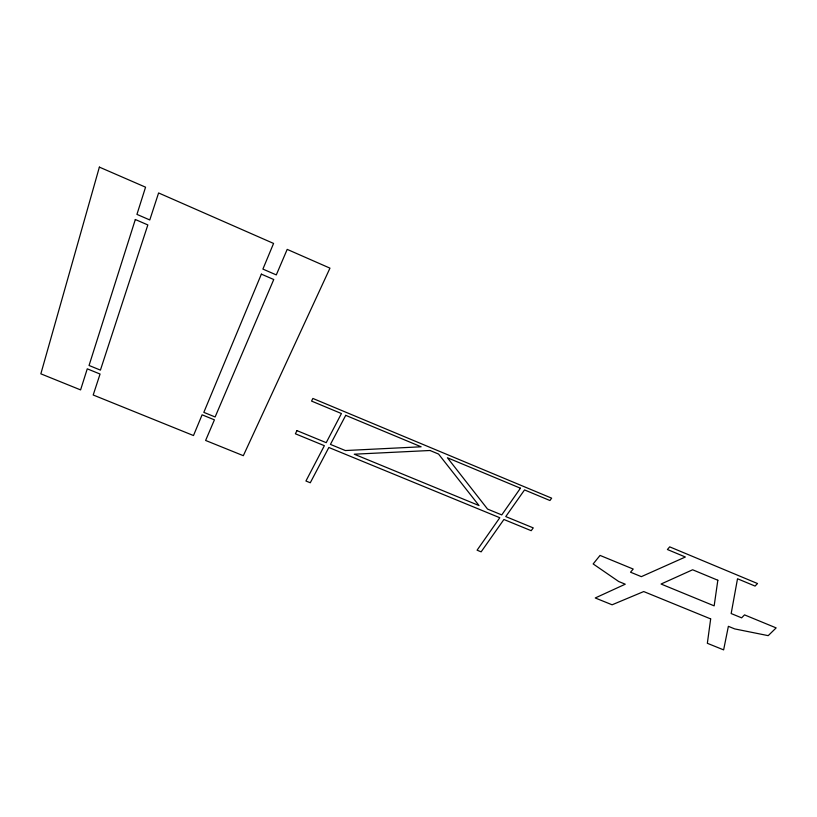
<?xml version="1.0" encoding="UTF-8"?>
<svg xmlns="http://www.w3.org/2000/svg" width="817" height="817" viewBox="0 0 817 817"><rect width="100%" height="100%" fill="white"/><g stroke="black" fill="none" stroke-linecap="round" stroke-linejoin="round"><path stroke-width="1.23" d="M710.667 618.908L707.348 643.296L723.627 649.883L728.376 626.322L734.697 628.906L768.205 635.646L776.15 627.895L744.532 614.884L741.622 617.846L731.164 613.547L737.516 578.763L755.061 586.075L757.522 583.542L669.705 546.859L667.407 549.514L685.361 557.01L641.345 576.649L630.54 572.206L633.206 569.061L600.046 555.417L593.162 563.934L618.714 581.52L625.271 584.196L595.236 597.973L612.117 604.794L643.725 591.559L710.667 618.908M717.837 580.244L714.16 605.857L661.055 584.032L692.632 569.776L717.837 580.244M99.378 167.117L40.85 373.829L80.587 389.903L87.266 368.824L100.062 374.043L93.199 394.999L193.486 435.543L202.105 414.811L214.422 419.846L205.618 440.455L243.323 455.692L329.966 268.15L287.196 249.379L276.299 274.91L262.9 269.089L273.572 243.435L158.6 192.955L149.777 219.957L136.939 214.381L145.559 187.185L99.378 167.117M135.326 219.507L89.053 365.475L100.42 370.121L147.836 224.93L135.326 219.507M261.369 274.144L203.821 412.36L215.126 416.976L273.756 279.516L261.369 274.144M296.959 430.62L295.386 433.786L324.369 445.694L305.936 481.009L310.276 482.765L328.853 447.481L499.79 517.733L477.077 550.198L481.142 551.843L503.915 519.489L531.193 530.693L533.256 527.894L505.764 516.589L524.534 489.924L549.933 500.515L551.649 498.166L312.87 398.451L311.563 401.086L341.435 413.545L326.218 442.671L296.959 430.62M345.724 415.342L330.436 444.397L345.356 450.545L421.123 446.787L345.724 415.342M520.439 488.209L501.761 514.914L487.555 509.073L447.42 457.755L520.439 488.209M430.028 450.494L354.251 454.201L479.028 505.56L438.555 454.058L430.028 450.494"/></g></svg>
